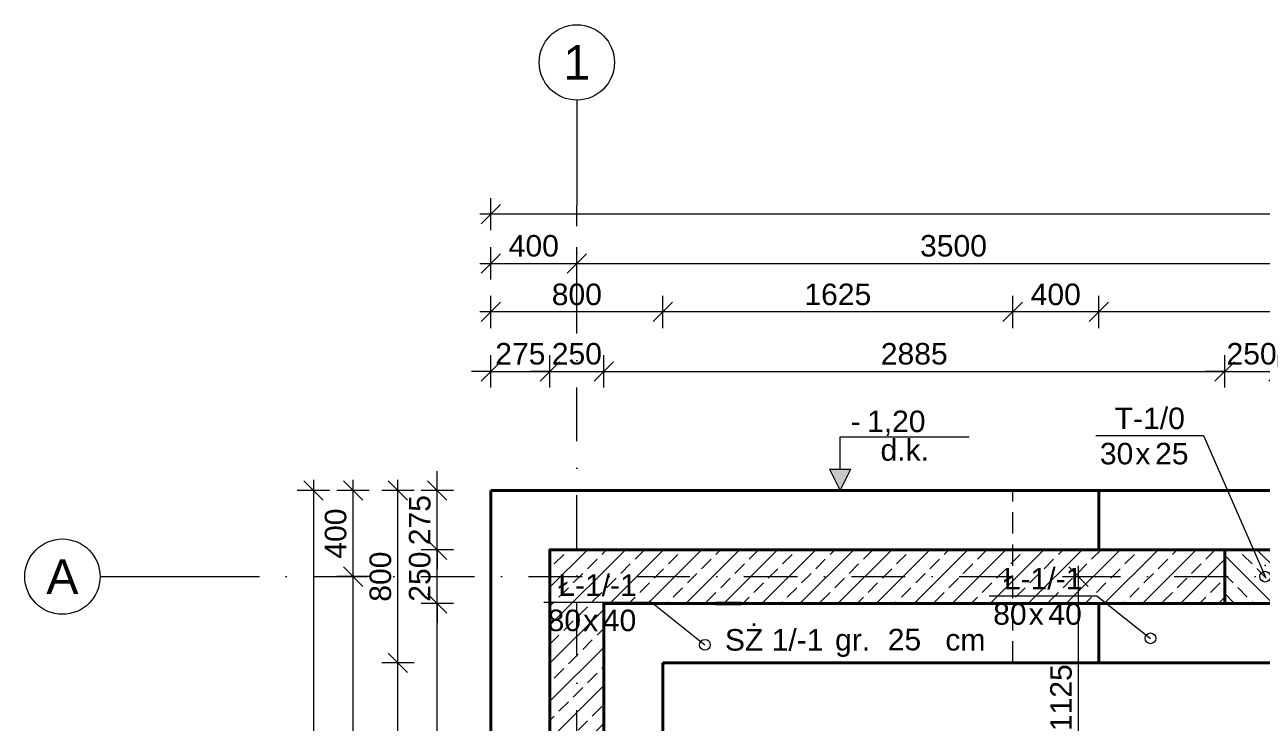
# Model space of a CAD drawing. Header units: millimetres. Extents: x -21220 to 1756793, y -806857 to 86733.
# Drawn here: x 38772 to 44517, y 16647 to 19889 of the extents above; entities that cross this region are included whole.
import ezdxf
from ezdxf.enums import TextEntityAlignment as Align

# ---------------------------------------------------------------- set-up
doc = ezdxf.new("R2010")
doc.units = ezdxf.units.MM
doc.header["$LTSCALE"] = 10
doc.linetypes.add('DASHDOT', pattern=[1, 0.5, -0.25, 0, -0.25])
doc.linetypes.add('DASHED', pattern=[0.75, 0.5, -0.25])
doc.layers.get('Defpoints').update_dxf_attribs({"color": 2, "lineweight": 50})
for name, color, linetype, lineweight in [('G-Bloki', 221, 'Continuous', 5), ('G-Cienka', 4, 'Continuous', 9), ('G-Elementy konstrukcyjne', 1, 'Continuous', 40), ('G-Kreskowanie', 9, 'Continuous', 5), ('G-Opisy', 2, 'Continuous', 18), ('G-Osie', 6, 'DASHDOT', 9), ('G-Przerywana', 8, 'DASHED', 15), ('G-Wymiary', 4, 'Continuous', 9)]:
    doc.layers.add(name, color=color, linetype=linetype, lineweight=lineweight)
doc.styles.add('Arial-GG', font='arial.ttf')
doc.dimstyles.new('e-cad_1_50_[mm]', dxfattribs={"dimscale": 50, "dimtxt": 2, "dimasz": 1.8, "dimexe": 1.5, "dimexo": 0, "dimgap": 0.6, "dimtad": 1, "dimdec": 1, "dimrnd": 1, "dimtxsty": 'Arial-GG', "dimblk": 'OBLIQUE', "dimcen": 0, "dimdle": 1, "dimclrd": 4, "dimclre": 4, "dimclrt": 7, "dimadec": 1, "dimazin": 0, "dimtfac": 1, "dimtdec": 1, "dimtix": 1, "dimtmove": 0, "dimatfit": 2, "dimfxl": 1.5, "dimfxlon": 1, "dimlwd": -1, "dimlwe": -1, "dimarcsym": 0})
doc.dimstyles.new('W-1 do 50-GG mm', dxfattribs={"dimscale": 50, "dimtxt": 2, "dimasz": 1.8, "dimexe": 1.5, "dimexo": 0, "dimgap": 0.6, "dimtad": 1, "dimdec": 1, "dimrnd": 1, "dimtxsty": 'Arial-GG', "dimblk": 'OBLIQUE', "dimcen": 0, "dimdle": 1, "dimclrd": 4, "dimclre": 4, "dimclrt": 7, "dimadec": 1, "dimazin": 0, "dimtfac": 1, "dimtdec": 1, "dimtix": 1, "dimtmove": 0, "dimatfit": 2, "dimfxl": 1.5, "dimfxlon": 1, "dimlwd": -1, "dimlwe": -1, "dimarcsym": 0})

# ---------------------------------------------------------------- blocks, each defined once
blk = doc.blocks.new('*U146')
at = {"ltscale": 2}
blk.add_point((0, 0), dxfattribs=at)
at = {"layer": 'Defpoints'}
blk.add_lwpolyline([(0, 380.1), (0, 259.7)], dxfattribs=at)
at = {"layer": 'G-Opisy', "insert": (-183.5, -525.6), "char_height": 100, "width": 2920.171, "attachment_point": 5, "rotation": 270, "style": 'Arial-GG'}
blk.add_mtext('gr.         cm', dxfattribs=at)
at = {"layer": 'G-Opisy', "ltscale": 2, "style": 'Arial-GG'}
blk.add_attdef('NAZWA', text='', height=100, rotation=270, dxfattribs=at).set_placement((-218.8, -122.3), align=Align.RIGHT)
blk.add_attdef('GR', text='', height=100, rotation=270, dxfattribs=at).set_placement((-217.5, -498.6), align=Align.CENTER)
blk = doc.blocks.new('*U151')
at = {"layer": 'G-Cienka', "ltscale": 0.8}
blk.add_lwpolyline([(-490.2, 0), (0, 0)], dxfattribs=at)
blk.add_circle((-665.2, 0), 175, dxfattribs=at)
at = {"layer": 'G-Opisy', "ltscale": 0.8, "style": 'Arial-GG'}
blk.add_attdef('OS', text='', height=160, dxfattribs=at).set_placement((-665.2, 0), align=Align.MIDDLE_CENTER)
blk = doc.blocks.new('*U149')
at = {"layer": 'G-Cienka', "ltscale": 0.8}
blk.add_lwpolyline([(-490.2, 0), (0, 0)], dxfattribs=at)
blk.add_circle((-665.2, 0), 175, dxfattribs=at)
at = {"layer": 'G-Opisy', "ltscale": 0.8, "style": 'Arial-GG'}
blk.add_attdef('OS', text='', height=160, rotation=90, dxfattribs=at).set_placement((-665.2, 0), align=Align.MIDDLE_CENTER)
blk = doc.blocks.new('*U158')
at = {"layer": 'G-Opisy'}
blk.add_hatch(color=256, dxfattribs=at).paths.add_polyline_path([(-50, 100), (0, 0), (50, 100), (0, 100)])
for p, q in [((0, 250), (600, 250)), ((-50, 100), (50, 100)), ((-100, 0), (100, 0))]:
    blk.add_line(p, q, dxfattribs=at)
at = {"layer": 'G-Opisy', "ltscale": 0.04}
for points in [[(0, 100), (0, 200), (0, 250)], [(-50, 100), (0, 0), (50, 100)]]:
    blk.add_lwpolyline(points, dxfattribs=at)
at = {"layer": 'G-Opisy', "ltscale": 2, "style": 'Arial-GG'}
for tag, p in [('ZNAK', (48.1, 321.8)), ('RZEDNA', (124.7, 321.8))]:
    blk.add_attdef(tag, text='', height=100, dxfattribs=at).set_placement(p, align=Align.MIDDLE_LEFT)
blk.add_attdef('POLOZENIE', text='', height=100, dxfattribs=at).set_placement((300, 188.9), align=Align.MIDDLE_CENTER)
blk = doc.blocks.new('_Oblique')
at = {"color": 0, "linetype": 'ByBlock', "lineweight": -2}
blk.add_line((-0.5, -0.5), (0.5, 0.5), dxfattribs=at)
blk = doc.blocks.new('*D413')
at = {"layer": 'Defpoints', "color": 0, "ltscale": 0.8}
for p in [(40688.9, 17449.1), (41212.4, 17449.1), (41462.4, 17199.1)]:
    blk.add_point(p, dxfattribs=at)
at = {"layer": 'G-Wymiary', "color": 4, "ltscale": 2}
for p, q in [((40688.9, 17449.1), (40688.9, 17539.1)), ((40763.9, 17449.1), (40613.9, 17449.1)), ((40688.9, 17199.1), (40688.9, 17449.1)), ((40763.9, 17199.1), (40613.9, 17199.1)), ((40688.9, 17199.1), (40688.9, 17109.1))]:
    blk.add_line(p, q, dxfattribs=at)
at = {"layer": 'G-Wymiary', "color": 4, "ltscale": 0.8, "xscale": 90, "yscale": 90, "zscale": 90}
for p, rotation in [((40688.9, 17449.1), 270), ((40688.9, 17199.1), 90)]:
    blk.add_blockref('_Oblique', p, dxfattribs=dict(at, rotation=rotation))
at = {"layer": 'G-Wymiary', "color": 7, "ltscale": 0.8, "insert": (40607.8, 17324.1), "char_height": 100, "attachment_point": 5, "rotation": 90, "style": 'Arial-GG'}
blk.add_mtext('250', dxfattribs=at)
blk = doc.blocks.new('*D414')
at = {"layer": 'Defpoints', "color": 0, "ltscale": 0.8}
for p in [(40688.9, 17724.1), (40937.4, 17724.1), (41212.4, 17449.1)]:
    blk.add_point(p, dxfattribs=at)
at = {"layer": 'G-Wymiary', "color": 4, "ltscale": 2}
for p, q in [((40688.9, 17724.1), (40688.9, 17814.1)), ((40763.9, 17724.1), (40613.9, 17724.1)), ((40688.9, 17449.1), (40688.9, 17724.1)), ((40763.9, 17449.1), (40613.9, 17449.1)), ((40688.9, 17449.1), (40688.9, 17359.1))]:
    blk.add_line(p, q, dxfattribs=at)
at = {"layer": 'G-Wymiary', "color": 4, "ltscale": 0.8, "xscale": 90, "yscale": 90, "zscale": 90}
for p, rotation in [((40688.9, 17724.1), 270), ((40688.9, 17449.1), 90)]:
    blk.add_blockref('_Oblique', p, dxfattribs=dict(at, rotation=rotation))
at = {"layer": 'G-Wymiary', "color": 7, "ltscale": 0.8, "insert": (40607.8, 17586.6), "char_height": 100, "attachment_point": 5, "rotation": 90, "style": 'Arial-GG'}
blk.add_mtext('275', dxfattribs=at)
blk = doc.blocks.new('*D417')
at = {"layer": 'Defpoints', "color": 0, "ltscale": 0.8}
for p in [(40505.8, 16924.1), (41737.4, 16924.1), (40937.4, 15299.1)]:
    blk.add_point(p, dxfattribs=at)
at = {"layer": 'G-Wymiary', "color": 4, "ltscale": 2}
for p, q in [((40505.8, 15249.1), (40505.8, 16974.1)), ((40580.8, 16924.1), (40430.8, 16924.1)), ((40580.8, 15299.1), (40430.8, 15299.1))]:
    blk.add_line(p, q, dxfattribs=at)
at = {"layer": 'G-Wymiary', "color": 4, "ltscale": 0.8, "xscale": 90, "yscale": 90, "zscale": 90}
for p, rotation in [((40505.8, 16924.1), 90), ((40505.8, 15299.1), 270)]:
    blk.add_blockref('_Oblique', p, dxfattribs=dict(at, rotation=rotation))
at = {"layer": 'G-Wymiary', "color": 7, "ltscale": 0.8, "insert": (40424.8, 16111.6), "char_height": 100, "attachment_point": 5, "rotation": 90, "style": 'Arial-GG'}
blk.add_mtext('1625', dxfattribs=at)
blk = doc.blocks.new('*D418')
at = {"layer": 'Defpoints', "color": 0, "ltscale": 0.8}
for p in [(40505.8, 17724.1), (40937.4, 17724.1), (41737.4, 16924.1)]:
    blk.add_point(p, dxfattribs=at)
at = {"layer": 'G-Wymiary', "color": 4, "ltscale": 2}
for p, q in [((40505.8, 16874.1), (40505.8, 17774.1)), ((40580.8, 17724.1), (40430.8, 17724.1)), ((40580.8, 16924.1), (40430.8, 16924.1))]:
    blk.add_line(p, q, dxfattribs=at)
at = {"layer": 'G-Wymiary', "color": 4, "ltscale": 0.8, "xscale": 90, "yscale": 90, "zscale": 90}
for p, rotation in [((40505.8, 17724.1), 90), ((40505.8, 16924.1), 270)]:
    blk.add_blockref('_Oblique', p, dxfattribs=dict(at, rotation=rotation))
at = {"layer": 'G-Wymiary', "color": 7, "ltscale": 0.8, "insert": (40424.8, 17324.1), "char_height": 100, "attachment_point": 5, "rotation": 90, "style": 'Arial-GG'}
blk.add_mtext('800', dxfattribs=at)
blk = doc.blocks.new('*D421')
at = {"layer": 'Defpoints', "color": 0, "ltscale": 0.8}
for p in [(40298, 17324.1), (41368.7, 17324.1), (41340.2, 14424.1)]:
    blk.add_point(p, dxfattribs=at)
at = {"layer": 'G-Wymiary', "color": 4, "ltscale": 2}
for p, q in [((40298, 14374.1), (40298, 17374.1)), ((40373, 17324.1), (40223, 17324.1)), ((40373, 14424.1), (40223, 14424.1))]:
    blk.add_line(p, q, dxfattribs=at)
at = {"layer": 'G-Wymiary', "color": 4, "ltscale": 0.8, "xscale": 90, "yscale": 90, "zscale": 90}
for p, rotation in [((40298, 17324.1), 90), ((40298, 14424.1), 270)]:
    blk.add_blockref('_Oblique', p, dxfattribs=dict(at, rotation=rotation))
at = {"layer": 'G-Wymiary', "color": 7, "ltscale": 0.8, "insert": (40217, 15874.1), "char_height": 100, "attachment_point": 5, "rotation": 90, "style": 'Arial-GG'}
blk.add_mtext('2900', dxfattribs=at)
blk = doc.blocks.new('*D422')
at = {"layer": 'Defpoints', "color": 0, "ltscale": 0.8}
for p in [(40298, 17724.1), (40937.4, 17724.1), (41368.7, 17324.1)]:
    blk.add_point(p, dxfattribs=at)
at = {"layer": 'G-Wymiary', "color": 4, "ltscale": 2}
for p, q in [((40298, 17274.1), (40298, 17774.1)), ((40373, 17724.1), (40223, 17724.1)), ((40373, 17324.1), (40223, 17324.1))]:
    blk.add_line(p, q, dxfattribs=at)
at = {"layer": 'G-Wymiary', "color": 4, "ltscale": 0.8, "xscale": 90, "yscale": 90, "zscale": 90}
for p, rotation in [((40298, 17724.1), 90), ((40298, 17324.1), 270)]:
    blk.add_blockref('_Oblique', p, dxfattribs=dict(at, rotation=rotation))
at = {"layer": 'G-Wymiary', "color": 7, "ltscale": 0.8, "insert": (40217, 17524.1), "char_height": 100, "attachment_point": 5, "rotation": 90, "style": 'Arial-GG'}
blk.add_mtext('400', dxfattribs=at)
blk = doc.blocks.new('*D423')
at = {"layer": 'Defpoints', "color": 0, "ltscale": 0.8}
for p in [(40937.4, 17724.1), (40113.2, 9811.8), (40937.4, 9811.8)]:
    blk.add_point(p, dxfattribs=at)
at = {"layer": 'G-Wymiary', "color": 4, "ltscale": 2}
for p, q in [((40113.2, 17774.1), (40113.2, 9761.8)), ((40188.2, 17724.1), (40038.2, 17724.1)), ((40188.2, 9811.8), (40038.2, 9811.8))]:
    blk.add_line(p, q, dxfattribs=at)
at = {"layer": 'G-Wymiary', "color": 4, "ltscale": 0.8, "xscale": 90, "yscale": 90, "zscale": 90}
for p, rotation in [((40113.2, 17724.1), 90), ((40113.2, 9811.8), 270)]:
    blk.add_blockref('_Oblique', p, dxfattribs=dict(at, rotation=rotation))
at = {"layer": 'G-Wymiary', "color": 7, "ltscale": 0.8, "insert": (40032.2, 13768), "char_height": 100, "attachment_point": 5, "rotation": 90, "style": 'Arial-GG'}
blk.add_mtext('7912', dxfattribs=at)
blk = doc.blocks.new('*D424')
at = {"layer": 'Defpoints', "color": 0, "ltscale": 0.8}
for p in [(41337.4, 19049.1), (51062.4, 12755.4), (41050.6, 10089), (39612.4, 9892.9), (41337.4, 8451.7)]:
    blk.add_point(p, dxfattribs=at)
at = {"layer": 'G-Wymiary', "color": 4, "ltscale": 2}
blk.add_arc((41337.4, 10324.1), 370.9, 194.03624, 270, dxfattribs=at)
at = {"layer": 'G-Wymiary', "color": 4, "ltscale": 0.8, "xscale": 90, "yscale": 90, "zscale": 90, "rotation": 104.0362434679265}
blk.add_blockref('_Oblique', (40977.6, 10234.2), dxfattribs=at)
at = {"layer": 'G-Wymiary', "color": 4, "ltscale": 0.8, "xscale": 90, "yscale": 90, "zscale": 90}
blk.add_blockref('_Oblique', (41337.4, 9953.3), dxfattribs=at)
at = {"layer": 'G-Wymiary', "color": 7, "ltscale": 0.8, "insert": (41164.6, 10102.8), "char_height": 100, "attachment_point": 5, "rotation": 322.01812, "style": 'Arial-GG'}
blk.add_mtext('76,0%%d', dxfattribs=at)
blk = doc.blocks.new('*D425')
at = {"layer": 'Defpoints', "color": 0, "ltscale": 0.8}
for p in [(41212.4, 18278.3), (40937.4, 17724.1), (41212.4, 17449.1)]:
    blk.add_point(p, dxfattribs=at)
at = {"layer": 'G-Wymiary', "color": 4, "ltscale": 2}
for p, q in [((40937.4, 18203.3), (40937.4, 18353.3)), ((41212.4, 18203.3), (41212.4, 18353.3)), ((40937.4, 18278.3), (40847.4, 18278.3)), ((40937.4, 18278.3), (41212.4, 18278.3)), ((41212.4, 18278.3), (41302.4, 18278.3))]:
    blk.add_line(p, q, dxfattribs=at)
at = {"layer": 'G-Wymiary', "color": 4, "ltscale": 0.8, "xscale": 90, "yscale": 90, "zscale": 90}
blk.add_blockref('_Oblique', (40937.4, 18278.3), dxfattribs=at)
at = {"layer": 'G-Wymiary', "color": 4, "ltscale": 0.8, "xscale": 90, "yscale": 90, "zscale": 90, "rotation": 180}
blk.add_blockref('_Oblique', (41212.4, 18278.3), dxfattribs=at)
at = {"layer": 'G-Wymiary', "color": 7, "ltscale": 0.8, "insert": (41074.9, 18359.4), "char_height": 100, "attachment_point": 5, "style": 'Arial-GG'}
blk.add_mtext('275', dxfattribs=at)
blk = doc.blocks.new('*D426')
at = {"layer": 'Defpoints', "color": 0, "ltscale": 0.8}
for p in [(41462.4, 18278.3), (41212.4, 17449.1), (41462.4, 17199.1)]:
    blk.add_point(p, dxfattribs=at)
at = {"layer": 'G-Wymiary', "color": 4, "ltscale": 2}
for p, q in [((41212.4, 18203.3), (41212.4, 18353.3)), ((41462.4, 18203.3), (41462.4, 18353.3)), ((41212.4, 18278.3), (41122.4, 18278.3)), ((41212.4, 18278.3), (41462.4, 18278.3)), ((41462.4, 18278.3), (41552.4, 18278.3))]:
    blk.add_line(p, q, dxfattribs=at)
at = {"layer": 'G-Wymiary', "color": 4, "ltscale": 0.8, "xscale": 90, "yscale": 90, "zscale": 90}
blk.add_blockref('_Oblique', (41212.4, 18278.3), dxfattribs=at)
at = {"layer": 'G-Wymiary', "color": 4, "ltscale": 0.8, "xscale": 90, "yscale": 90, "zscale": 90, "rotation": 180}
blk.add_blockref('_Oblique', (41462.4, 18278.3), dxfattribs=at)
at = {"layer": 'G-Wymiary', "color": 7, "ltscale": 0.8, "insert": (41337.4, 18359.4), "char_height": 100, "attachment_point": 5, "style": 'Arial-GG'}
blk.add_mtext('250', dxfattribs=at)
blk = doc.blocks.new('*D427')
at = {"layer": 'Defpoints', "color": 0, "ltscale": 0.8}
for p in [(44347.4, 18278.3), (44347.4, 17449.1), (41462.4, 17199.1)]:
    blk.add_point(p, dxfattribs=at)
at = {"layer": 'G-Wymiary', "color": 4, "ltscale": 2}
for p, q in [((41462.4, 18203.3), (41462.4, 18353.3)), ((44347.4, 18203.3), (44347.4, 18353.3)), ((41412.4, 18278.3), (44397.4, 18278.3))]:
    blk.add_line(p, q, dxfattribs=at)
at = {"layer": 'G-Wymiary', "color": 4, "ltscale": 0.8, "xscale": 90, "yscale": 90, "zscale": 90, "rotation": 180}
blk.add_blockref('_Oblique', (41462.4, 18278.3), dxfattribs=at)
at = {"layer": 'G-Wymiary', "color": 4, "ltscale": 0.8, "xscale": 90, "yscale": 90, "zscale": 90}
blk.add_blockref('_Oblique', (44347.4, 18278.3), dxfattribs=at)
at = {"layer": 'G-Wymiary', "color": 7, "ltscale": 0.8, "insert": (42904.9, 18359.4), "char_height": 100, "attachment_point": 5, "style": 'Arial-GG'}
blk.add_mtext('2885', dxfattribs=at)
blk = doc.blocks.new('*D433')
at = {"layer": 'Defpoints', "color": 0, "ltscale": 0.8}
for p in [(43762.4, 18554.4), (43762.4, 17724.1), (48937.4, 16924.1)]:
    blk.add_point(p, dxfattribs=at)
at = {"layer": 'G-Wymiary', "color": 4, "ltscale": 2}
for p, q in [((43762.4, 18479.4), (43762.4, 18629.4)), ((48937.4, 18479.4), (48937.4, 18629.4)), ((48987.4, 18554.4), (43712.4, 18554.4))]:
    blk.add_line(p, q, dxfattribs=at)
at = {"layer": 'G-Wymiary', "color": 4, "ltscale": 0.8, "xscale": 90, "yscale": 90, "zscale": 90, "rotation": 180}
blk.add_blockref('_Oblique', (43762.4, 18554.4), dxfattribs=at)
at = {"layer": 'G-Wymiary', "color": 4, "ltscale": 0.8, "xscale": 90, "yscale": 90, "zscale": 90}
blk.add_blockref('_Oblique', (48937.4, 18554.4), dxfattribs=at)
at = {"layer": 'G-Wymiary', "color": 7, "ltscale": 0.8, "insert": (46349.9, 18635.4), "char_height": 100, "attachment_point": 5, "style": 'Arial-GG'}
blk.add_mtext('5175', dxfattribs=at)
blk = doc.blocks.new('*D434')
at = {"layer": 'Defpoints', "color": 0, "ltscale": 0.8}
for p in [(43362.4, 18554.4), (43362.4, 17724.1), (43762.4, 17724.1)]:
    blk.add_point(p, dxfattribs=at)
at = {"layer": 'G-Wymiary', "color": 4, "ltscale": 2}
for p, q in [((43362.4, 18479.4), (43362.4, 18629.4)), ((43762.4, 18479.4), (43762.4, 18629.4)), ((43812.4, 18554.4), (43312.4, 18554.4))]:
    blk.add_line(p, q, dxfattribs=at)
at = {"layer": 'G-Wymiary', "color": 4, "ltscale": 0.8, "xscale": 90, "yscale": 90, "zscale": 90, "rotation": 180}
blk.add_blockref('_Oblique', (43362.4, 18554.4), dxfattribs=at)
at = {"layer": 'G-Wymiary', "color": 4, "ltscale": 0.8, "xscale": 90, "yscale": 90, "zscale": 90}
blk.add_blockref('_Oblique', (43762.4, 18554.4), dxfattribs=at)
at = {"layer": 'G-Wymiary', "color": 7, "ltscale": 0.8, "insert": (43562.4, 18635.4), "char_height": 100, "attachment_point": 5, "style": 'Arial-GG'}
blk.add_mtext('400', dxfattribs=at)
blk = doc.blocks.new('*D435')
at = {"layer": 'Defpoints', "color": 0, "ltscale": 0.8}
for p in [(41737.4, 18554.4), (43362.4, 17724.1), (41737.4, 16924.1)]:
    blk.add_point(p, dxfattribs=at)
at = {"layer": 'G-Wymiary', "color": 4, "ltscale": 2}
for p, q in [((41737.4, 18479.4), (41737.4, 18629.4)), ((43362.4, 18479.4), (43362.4, 18629.4)), ((43412.4, 18554.4), (41687.4, 18554.4))]:
    blk.add_line(p, q, dxfattribs=at)
at = {"layer": 'G-Wymiary', "color": 4, "ltscale": 0.8, "xscale": 90, "yscale": 90, "zscale": 90, "rotation": 180}
blk.add_blockref('_Oblique', (41737.4, 18554.4), dxfattribs=at)
at = {"layer": 'G-Wymiary', "color": 4, "ltscale": 0.8, "xscale": 90, "yscale": 90, "zscale": 90}
blk.add_blockref('_Oblique', (43362.4, 18554.4), dxfattribs=at)
at = {"layer": 'G-Wymiary', "color": 7, "ltscale": 0.8, "insert": (42549.9, 18635.4), "char_height": 100, "attachment_point": 5, "style": 'Arial-GG'}
blk.add_mtext('1625', dxfattribs=at)
blk = doc.blocks.new('*D436')
at = {"layer": 'Defpoints', "color": 0, "ltscale": 0.8}
for p in [(40937.4, 18554.4), (40937.4, 17724.1), (41737.4, 16924.1)]:
    blk.add_point(p, dxfattribs=at)
at = {"layer": 'G-Wymiary', "color": 4, "ltscale": 2}
for p, q in [((40937.4, 18479.4), (40937.4, 18629.4)), ((41737.4, 18479.4), (41737.4, 18629.4)), ((41787.4, 18554.4), (40887.4, 18554.4))]:
    blk.add_line(p, q, dxfattribs=at)
at = {"layer": 'G-Wymiary', "color": 4, "ltscale": 0.8, "xscale": 90, "yscale": 90, "zscale": 90, "rotation": 180}
blk.add_blockref('_Oblique', (40937.4, 18554.4), dxfattribs=at)
at = {"layer": 'G-Wymiary', "color": 4, "ltscale": 0.8, "xscale": 90, "yscale": 90, "zscale": 90}
blk.add_blockref('_Oblique', (41737.4, 18554.4), dxfattribs=at)
at = {"layer": 'G-Wymiary', "color": 7, "ltscale": 0.8, "insert": (41337.4, 18635.4), "char_height": 100, "attachment_point": 5, "style": 'Arial-GG'}
blk.add_mtext('800', dxfattribs=at)
blk = doc.blocks.new('*D437')
at = {"layer": 'Defpoints', "color": 0, "ltscale": 0.8}
for p in [(41337.4, 18780.1), (40937.4, 17724.1), (41337.4, 17724.1)]:
    blk.add_point(p, dxfattribs=at)
at = {"layer": 'G-Wymiary', "color": 4, "ltscale": 2}
for p, q in [((40937.4, 18705.1), (40937.4, 18855.1)), ((41337.4, 18705.1), (41337.4, 18855.1)), ((40887.4, 18780.1), (41387.4, 18780.1))]:
    blk.add_line(p, q, dxfattribs=at)
at = {"layer": 'G-Wymiary', "color": 4, "ltscale": 0.8, "xscale": 90, "yscale": 90, "zscale": 90, "rotation": 180}
blk.add_blockref('_Oblique', (40937.4, 18780.1), dxfattribs=at)
at = {"layer": 'G-Wymiary', "color": 4, "ltscale": 0.8, "xscale": 90, "yscale": 90, "zscale": 90}
blk.add_blockref('_Oblique', (41337.4, 18780.1), dxfattribs=at)
at = {"layer": 'G-Wymiary', "color": 7, "ltscale": 0.8, "insert": (41137.4, 18861.2), "char_height": 100, "attachment_point": 5, "style": 'Arial-GG'}
blk.add_mtext('400', dxfattribs=at)
blk = doc.blocks.new('*D438')
at = {"layer": 'Defpoints', "color": 0, "ltscale": 0.8}
for p in [(44837.4, 18780.1), (41337.4, 17724.1), (44837.4, 17449.1)]:
    blk.add_point(p, dxfattribs=at)
at = {"layer": 'G-Wymiary', "color": 4, "ltscale": 2}
for p, q in [((41337.4, 18705.1), (41337.4, 18855.1)), ((44837.4, 18705.1), (44837.4, 18855.1)), ((41287.4, 18780.1), (44887.4, 18780.1))]:
    blk.add_line(p, q, dxfattribs=at)
at = {"layer": 'G-Wymiary', "color": 4, "ltscale": 0.8, "xscale": 90, "yscale": 90, "zscale": 90, "rotation": 180}
blk.add_blockref('_Oblique', (41337.4, 18780.1), dxfattribs=at)
at = {"layer": 'G-Wymiary', "color": 4, "ltscale": 0.8, "xscale": 90, "yscale": 90, "zscale": 90}
blk.add_blockref('_Oblique', (44837.4, 18780.1), dxfattribs=at)
at = {"layer": 'G-Wymiary', "color": 7, "ltscale": 0.8, "insert": (43087.4, 18861.2), "char_height": 100, "attachment_point": 5, "style": 'Arial-GG'}
blk.add_mtext('3500', dxfattribs=at)
blk = doc.blocks.new('*D442')
at = {"layer": 'Defpoints', "color": 0, "ltscale": 0.8}
for p in [(40937.4, 19008.8), (40937.4, 17724.1), (49637.4, 17724.1)]:
    blk.add_point(p, dxfattribs=at)
at = {"layer": 'G-Wymiary', "color": 4, "ltscale": 2}
for p, q in [((40937.4, 18933.8), (40937.4, 19083.8)), ((49637.4, 18933.8), (49637.4, 19083.8)), ((49687.4, 19008.8), (40887.4, 19008.8))]:
    blk.add_line(p, q, dxfattribs=at)
at = {"layer": 'G-Wymiary', "color": 4, "ltscale": 0.8, "xscale": 90, "yscale": 90, "zscale": 90, "rotation": 180}
blk.add_blockref('_Oblique', (40937.4, 19008.8), dxfattribs=at)
at = {"layer": 'G-Wymiary', "color": 4, "ltscale": 0.8, "xscale": 90, "yscale": 90, "zscale": 90}
blk.add_blockref('_Oblique', (49637.4, 19008.8), dxfattribs=at)
at = {"layer": 'G-Wymiary', "color": 7, "ltscale": 0.8, "insert": (45287.4, 19089.9), "char_height": 100, "attachment_point": 5, "style": 'Arial-GG'}
blk.add_mtext('8700', dxfattribs=at)
blk = doc.blocks.new('*D458')
at = {"layer": 'Defpoints', "color": 0, "ltscale": 0.8}
for p in [(47337.4, 19049.1), (51062.4, 12755.4), (47753.4, 11222.9), (39612.4, 9892.9), (47337.4, 8451.7)]:
    blk.add_point(p, dxfattribs=at)
at = {"layer": 'G-Wymiary', "color": 4, "ltscale": 2}
blk.add_arc((47337.4, 11824.1), 731.1, 270, 14.03624, dxfattribs=at)
at = {"layer": 'G-Wymiary', "color": 4, "ltscale": 0.8, "xscale": 90, "yscale": 90, "zscale": 90}
for p, rotation in [((48046.7, 12001.5), 104.0362434679265), ((47337.4, 11093), 180)]:
    blk.add_blockref('_Oblique', p, dxfattribs=dict(at, rotation=rotation))
at = {"layer": 'G-Wymiary', "color": 7, "ltscale": 0.8, "insert": (47842.7, 11429.6), "char_height": 100, "attachment_point": 5, "rotation": 52.01812, "style": 'Arial-GG'}
blk.add_mtext('104,0%%d', dxfattribs=at)
blk = doc.blocks.new('*D467')
at = {"layer": 'Defpoints', "color": 0, "ltscale": 0.8}
for p in [(43446.1, 17324.1), (43668.4, 17324.1), (43462.4, 16199.1)]:
    blk.add_point(p, dxfattribs=at)
at = {"layer": 'G-Wymiary', "color": 4, "ltscale": 2}
for p, q in [((43668.4, 16149.1), (43668.4, 17374.1)), ((43593.4, 17324.1), (43743.4, 17324.1)), ((43593.4, 16199.1), (43743.4, 16199.1))]:
    blk.add_line(p, q, dxfattribs=at)
at = {"layer": 'G-Wymiary', "color": 4, "ltscale": 0.8, "xscale": 90, "yscale": 90, "zscale": 90}
for p, rotation in [((43668.4, 17324.1), 90), ((43668.4, 16199.1), 270)]:
    blk.add_blockref('_Oblique', p, dxfattribs=dict(at, rotation=rotation))
at = {"layer": 'G-Wymiary', "color": 7, "ltscale": 0.8, "insert": (43587.3, 16761.6), "char_height": 100, "attachment_point": 5, "rotation": 90, "style": 'Arial-GG'}
blk.add_mtext('1125', dxfattribs=at)
blk = doc.blocks.new('*D381')
at = {"layer": 'Defpoints', "color": 0, "ltscale": 0.8}
blk.add_point((-93.2, 106.8), dxfattribs=at)
blk.add_point((-93.2, 106.8), dxfattribs=at)
blk.add_point((-93.2, 106.8), dxfattribs=at)
at = {"layer": 'G-Opisy', "color": 4, "ltscale": 2}
for p, q in [((-842.2, 304.2), (-342.2, 304.2)), ((-342.2, 304.2), (-93.2, 106.8)), ((-93.2, 106.8), (-93.2, 106.8))]:
    blk.add_line(p, q, dxfattribs=at)
blk = doc.blocks.new('*D382')
at = {"layer": 'Defpoints', "color": 0, "ltscale": 0.8}
blk.add_point((188.2, 125), dxfattribs=at)
blk.add_point((188.2, 125), dxfattribs=at)
blk.add_point((188.2, 125), dxfattribs=at)
at = {"layer": 'G-Opisy', "color": 4, "ltscale": 2}
for p, q in [((-598, 780.9), (-98, 780.9)), ((-98, 780.9), (188.2, 125)), ((188.2, 125), (188.2, 125))]:
    blk.add_line(p, q, dxfattribs=at)
blk = doc.blocks.new('*D484')
at = {"layer": 'Defpoints', "color": 0, "ltscale": 0.8}
for p in [(40688.9, 17199.1), (41462.4, 17199.1), (41212.4, 14449.1)]:
    blk.add_point(p, dxfattribs=at)
at = {"layer": 'G-Wymiary', "color": 4, "ltscale": 2}
for p, q in [((40688.9, 14399.1), (40688.9, 17249.1)), ((40763.9, 17199.1), (40613.9, 17199.1)), ((40763.9, 14449.1), (40613.9, 14449.1))]:
    blk.add_line(p, q, dxfattribs=at)
at = {"layer": 'G-Wymiary', "color": 4, "ltscale": 0.8, "xscale": 90, "yscale": 90, "zscale": 90}
for p, rotation in [((40688.9, 17199.1), 90), ((40688.9, 14449.1), 270)]:
    blk.add_blockref('_Oblique', p, dxfattribs=dict(at, rotation=rotation))
at = {"layer": 'G-Wymiary', "color": 7, "ltscale": 0.8, "insert": (40607.8, 15824.1), "char_height": 100, "attachment_point": 5, "rotation": 90, "style": 'Arial-GG'}
blk.add_mtext('2750', dxfattribs=at)
blk = doc.blocks.new('*D485')
at = {"layer": 'Defpoints', "color": 0, "ltscale": 0.8}
for p in [(44597.4, 18278.3), (44347.4, 17449.1), (44597.4, 17449.1)]:
    blk.add_point(p, dxfattribs=at)
at = {"layer": 'G-Wymiary', "color": 4, "ltscale": 2}
for p, q in [((44347.4, 18203.3), (44347.4, 18353.3)), ((44597.4, 18203.3), (44597.4, 18353.3)), ((44347.4, 18278.3), (44257.4, 18278.3)), ((44347.4, 18278.3), (44597.4, 18278.3)), ((44597.4, 18278.3), (44687.4, 18278.3))]:
    blk.add_line(p, q, dxfattribs=at)
at = {"layer": 'G-Wymiary', "color": 4, "ltscale": 0.8, "xscale": 90, "yscale": 90, "zscale": 90}
blk.add_blockref('_Oblique', (44347.4, 18278.3), dxfattribs=at)
at = {"layer": 'G-Wymiary', "color": 4, "ltscale": 0.8, "xscale": 90, "yscale": 90, "zscale": 90, "rotation": 180}
blk.add_blockref('_Oblique', (44597.4, 18278.3), dxfattribs=at)
at = {"layer": 'G-Wymiary', "color": 7, "ltscale": 0.8, "insert": (44472.4, 18359.4), "char_height": 100, "attachment_point": 5, "style": 'Arial-GG'}
blk.add_mtext('250', dxfattribs=at)
blk = doc.blocks.new('*U270')
at = {"layer": 'G-Cienka', "ltscale": 0.8}
blk.add_circle((-93.19, 106.78), 25, dxfattribs=at)
at = {"layer": 'G-Opisy', "ltscale": 0.8, "insert": (-624.24, 169.78), "char_height": 100, "width": 73.3551, "attachment_point": 8, "style": 'Arial-GG'}
blk.add_mtext('x', dxfattribs=at)
at = {"layer": 'G-Opisy', "ltscale": 0.8, "style": 'Arial-GG'}
blk.add_attdef('NAZWA', text='', height=100, dxfattribs=at).set_placement((-592.23, 304.18), align=Align.BOTTOM_CENTER)
blk.add_attdef('SZE', text='', height=100, dxfattribs=at).set_placement((-668.73, 140.18), align=Align.BOTTOM_RIGHT)
blk.add_attdef('WYS', text='', height=100, dxfattribs=at).set_placement((-567.64, 140.18), align=Align.BOTTOM_LEFT)
at = {"layer": 'G-Opisy', "ltscale": 2}
dim = blk.add_linear_dim(base=(-93.19, 106.78), p1=(-93.19, 106.78), p2=(-93.19, 106.78), text=' ', dimstyle='e-cad_1_50_[mm]', override={"dimscale": 50, "dimasz": 0, "dimgap": 5, "dimsah": 1, "dimdle": 6, "dimse1": 1, "dimse2": 1, "dimsd1": 1, "dimtmove": 1}, dxfattribs=at)
dim.commit()
dim.dimension.update_dxf_attribs({"geometry": '*D381', "text_midpoint": (-592.23, 304.18), "dimtype": 160})
blk = doc.blocks.new('*U280')
at = {"layer": 'G-Kreskowanie', "ltscale": 2}
h = blk.add_hatch(dxfattribs=at)
h.set_pattern_fill('ANSI33', color=256, scale=500, angle=90)
h.set_pattern_definition([(135, (125, 125), (-88.39, -88.39), []), (135, (125, 213.39), (-88.39, -88.39), [62.5, -31.25])])
h.paths.add_polyline_path([(0, 0), (0, 250), (250, 250), (250, 0)])
at = {"ltscale": 2}
blk.add_point((188.18, 176.21), dxfattribs=at)
at = {"layer": 'G-Cienka', "ltscale": 0.8}
blk.add_circle((188.18, 125), 25, dxfattribs=at)
at = {"layer": 'G-Elementy konstrukcyjne', "ltscale": 2}
blk.add_lwpolyline([(0, 0), (250, 0), (250, 250), (0, 250)], close=True, dxfattribs=at)
at = {"layer": 'G-Opisy', "ltscale": 0.8, "insert": (-380.01, 646.49), "char_height": 100, "width": 73.3551, "attachment_point": 8, "style": 'Arial-GG'}
blk.add_mtext('x', dxfattribs=at)
at = {"layer": 'G-Opisy', "ltscale": 0.8, "style": 'Arial-GG'}
blk.add_attdef('NAZWA', text='', height=100, dxfattribs=at).set_placement((-348, 780.89), align=Align.BOTTOM_CENTER)
blk.add_attdef('SZE', text='', height=100, dxfattribs=at).set_placement((-424.5, 616.89), align=Align.BOTTOM_RIGHT)
blk.add_attdef('WYS', text='', height=100, dxfattribs=at).set_placement((-323.41, 616.89), align=Align.BOTTOM_LEFT)
at = {"layer": 'G-Opisy', "ltscale": 2}
dim = blk.add_linear_dim(base=(188.18, 125), p1=(188.18, 125), p2=(188.18, 125), text=' ', dimstyle='e-cad_1_50_[mm]', override={"dimscale": 50, "dimasz": 0, "dimgap": 5, "dimsah": 1, "dimdle": 6, "dimse1": 1, "dimse2": 1, "dimsd1": 1, "dimtmove": 1}, dxfattribs=at)
dim.commit()
dim.dimension.update_dxf_attribs({"geometry": '*D382', "text_midpoint": (-348, 780.89), "dimtype": 160})

msp = doc.modelspace()

# ---------------------------------------------------------------- hatches: boundary and pattern name
at = {"layer": 'G-Kreskowanie', "ltscale": 2}
h = msp.add_hatch(dxfattribs=at)
h.set_pattern_fill('ANSI33', color=256, scale=500, style=0)
h.set_pattern_definition([(45, (-1471401.77, 779776.89), (-88.388348, 88.388348), []), (45, (-1471313.38, 779776.89), (-88.388348, 88.388348), [62.5, -31.25])])
h.paths.add_polyline_path([(41212.37, 17449.14), (41212.37, 14449.14), (41462.37, 14449.14), (41462.37, 17199.14), (44347.4, 17199.14), (44347.4, 17449.14)])

# ---------------------------------------------------------------- linework, layer by layer
at = {"layer": 'G-Elementy konstrukcyjne', "ltscale": 2}
msp.add_line((43762.37, 17449.14), (43762.37, 17724.14), dxfattribs=at)
for points in [[(40937.37, 17724.14), (49637.37, 17724.14), (49637.37, 13924.14), (47737.37, 13924.14), (47737.37, 11511.83), (40937.37, 9811.83)], [(41737.37, 16924.14), (48937.37, 16924.14), (48937.37, 14724.14), (46937.37, 14724.14), (46937.37, 12136.45), (41737.37, 10836.45)]]:
    msp.add_lwpolyline(points, close=True, dxfattribs=at)
for points in [[(41462.37, 14449.14), (41462.37, 17199.14), (44347.4, 17199.14), (44347.4, 17449.14), (41212.37, 17449.14), (41212.37, 14449.14), (41462.37, 14449.14)], [(43762.37, 16924.14), (43762.37, 17199.14)]]:
    msp.add_lwpolyline(points, dxfattribs=at)
at = {"layer": 'G-Osie', "ltscale": 50}
for p, q in [((41337.37, 8451.74), (41337.37, 19049.14)), ((39612.37, 17324.14), (51062.37, 17324.14))]:
    msp.add_line(p, q, dxfattribs=at)
at = {"layer": 'G-Przerywana', "ltscale": 20}
msp.add_lwpolyline([(43362.37, 16924.14), (43362.37, 17724.14)], dxfattribs=at)

# ---------------------------------------------------------------- block references
at = {"layer": 'G-Bloki', "ltscale": 2}
for name, p, rotation, values in [('*U149', (41337.37, 19049.14), 270, {'OS': '1'}), ('*U146', (42360.95, 17199.14), 89.99999999997395, {'NAZWA': 'SŻ 1/-1', 'GR': '25'})]:
    msp.add_blockref(name, p, dxfattribs=dict(at, rotation=rotation)).add_auto_attribs(values)
for name, p, values in [('*U280', (44347.4, 17199.14), {'SZE': '30', 'WYS': '25', 'NAZWA': 'T-1/0'}), ('*U158', (42560.81, 17724.14), {'POLOZENIE': 'd.k.', 'ZNAK': '-', 'RZEDNA': '1,20'}), ('*U151', (39612.37, 17324.14), {'OS': 'A'}), ('*U270', (44095.95, 16930.47), {'SZE': '80', 'WYS': '40', 'NAZWA': 'Ł-1/-1'}), ('*U270', (42025.69, 16900.58), {'SZE': '80', 'WYS': '40', 'NAZWA': 'Ł-1/-1'})]:
    msp.add_blockref(name, p, dxfattribs=at).add_auto_attribs(values)

# ---------------------------------------------------------------- dimensions: what is measured, and where the dimension line sits
at = {"layer": 'G-Wymiary', "ltscale": 2}
for base, p1, p2, picture, middle in [((40937.37, 19008.85), (49637.37, 17724.14), (40937.37, 17724.14), '*D442', (45287.37, 19089.9)), ((41337.37, 18780.11), (40937.37, 17724.14), (41337.37, 17724.14), '*D437', (41137.37, 18861.17)), ((41212.37, 18278.31), (40937.37, 17724.14), (41212.37, 17449.14), '*D425', (41074.87, 18359.36))]:
    dim = msp.add_linear_dim(base=base, p1=p1, p2=p2, dimstyle='W-1 do 50-GG mm', dxfattribs=at)
    dim.commit()
    dim.dimension.update_dxf_attribs({"geometry": picture, "text_midpoint": middle})
for base, line1, line2, picture, middle in [((41050.62, 10088.96), ((41337.37, 8451.74), (41337.37, 19049.14)), ((51062.37, 12755.39), (39612.37, 9892.89)), '*D424', (41164.59, 10102.85)), ((47753.38, 11222.88), ((51062.37, 12755.39), (39612.37, 9892.89)), ((47337.37, 19049.14), (47337.37, 8451.74)), '*D458', (47842.65, 11429.63))]:
    dim = msp.add_angular_dim_2l(base=base, line1=line1, line2=line2, dimstyle='W-1 do 50-GG mm', dxfattribs=at)
    dim.commit()
    dim.dimension.update_dxf_attribs({"geometry": picture, "text_midpoint": middle})
for base, p1, p2, picture, middle in [((44837.37, 18780.11), (41337.37, 17724.14), (44837.37, 17449.14), '*D438', (43087.37, 18861.2)), ((40937.37, 18554.39), (41737.37, 16924.14), (40937.37, 17724.14), '*D436', (41337.37, 18635.45)), ((41737.37, 18554.39), (43362.37, 17724.14), (41737.37, 16924.14), '*D435', (42549.87, 18635.45)), ((43362.37, 18554.39), (43762.37, 17724.14), (43362.37, 17724.14), '*D434', (43562.37, 18635.45)), ((43762.37, 18554.39), (48937.37, 16924.14), (43762.37, 17724.14), '*D433', (46349.87, 18635.45)), ((41462.37, 18278.31), (41212.37, 17449.14), (41462.37, 17199.14), '*D426', (41337.37, 18359.36)), ((44347.4, 18278.31), (41462.37, 17199.14), (44347.4, 17449.14), '*D427', (42904.89, 18359.36)), ((44597.4, 18278.31), (44347.4, 17449.14), (44597.4, 17449.14), '*D485', (44472.4, 18359.36))]:
    dim = msp.add_linear_dim(base=base, p1=p1, p2=p2, dimstyle='W-1 do 50-GG mm', override={"dimtmove": 1}, dxfattribs=at)
    dim.commit()
    dim.dimension.update_dxf_attribs({"geometry": picture, "text_midpoint": middle})
for base, p1, p2, override, picture, middle in [((40688.9, 17724.14), (41212.37, 17449.14), (40937.37, 17724.14), {"dimtmove": 1}, '*D414', (40607.84, 17586.64)), ((40298.01, 17724.14), (41368.7, 17324.14), (40937.37, 17724.14), {"dimtmove": 1}, '*D422', (40216.95, 17524.14)), ((40505.84, 17724.14), (41737.37, 16924.14), (40937.37, 17724.14), {"dimtmove": 1}, '*D418', (40424.78, 17324.14)), ((40688.9, 17449.14), (41462.37, 17199.14), (41212.37, 17449.14), {"dimtmove": 1}, '*D413', (40607.84, 17324.14)), ((40298.01, 17324.14), (41340.16, 14424.14), (41368.7, 17324.14), {"dimtmove": 1}, '*D421', (40216.95, 15874.14)), ((43668.39, 17324.14), (43462.37, 16199.14), (43446.07, 17324.14), {"dimtmove": 1}, '*D467', (43587.33, 16761.64)), ((40688.9, 17199.14), (41212.37, 14449.14), (41462.37, 17199.14), {"dimblk": 'Oblique', "dimtmove": 1}, '*D484', (40607.84, 15824.14)), ((40505.84, 16924.14), (40937.37, 15299.14), (41737.37, 16924.14), {"dimtmove": 1}, '*D417', (40424.78, 16111.64))]:
    dim = msp.add_linear_dim(base=base, p1=p1, p2=p2, angle=90, dimstyle='W-1 do 50-GG mm', override=override, dxfattribs=at)
    dim.commit()
    dim.dimension.update_dxf_attribs({"geometry": picture, "text_midpoint": middle})
dim = msp.add_linear_dim(base=(40113.25, 9811.83), p1=(40937.37, 17724.14), p2=(40937.37, 9811.83), angle=90, dimstyle='W-1 do 50-GG mm', dxfattribs=at)
dim.commit()
dim.dimension.update_dxf_attribs({"geometry": '*D423', "text_midpoint": (40032.19, 13767.99)})

doc.saveas('drawing.dxf')
